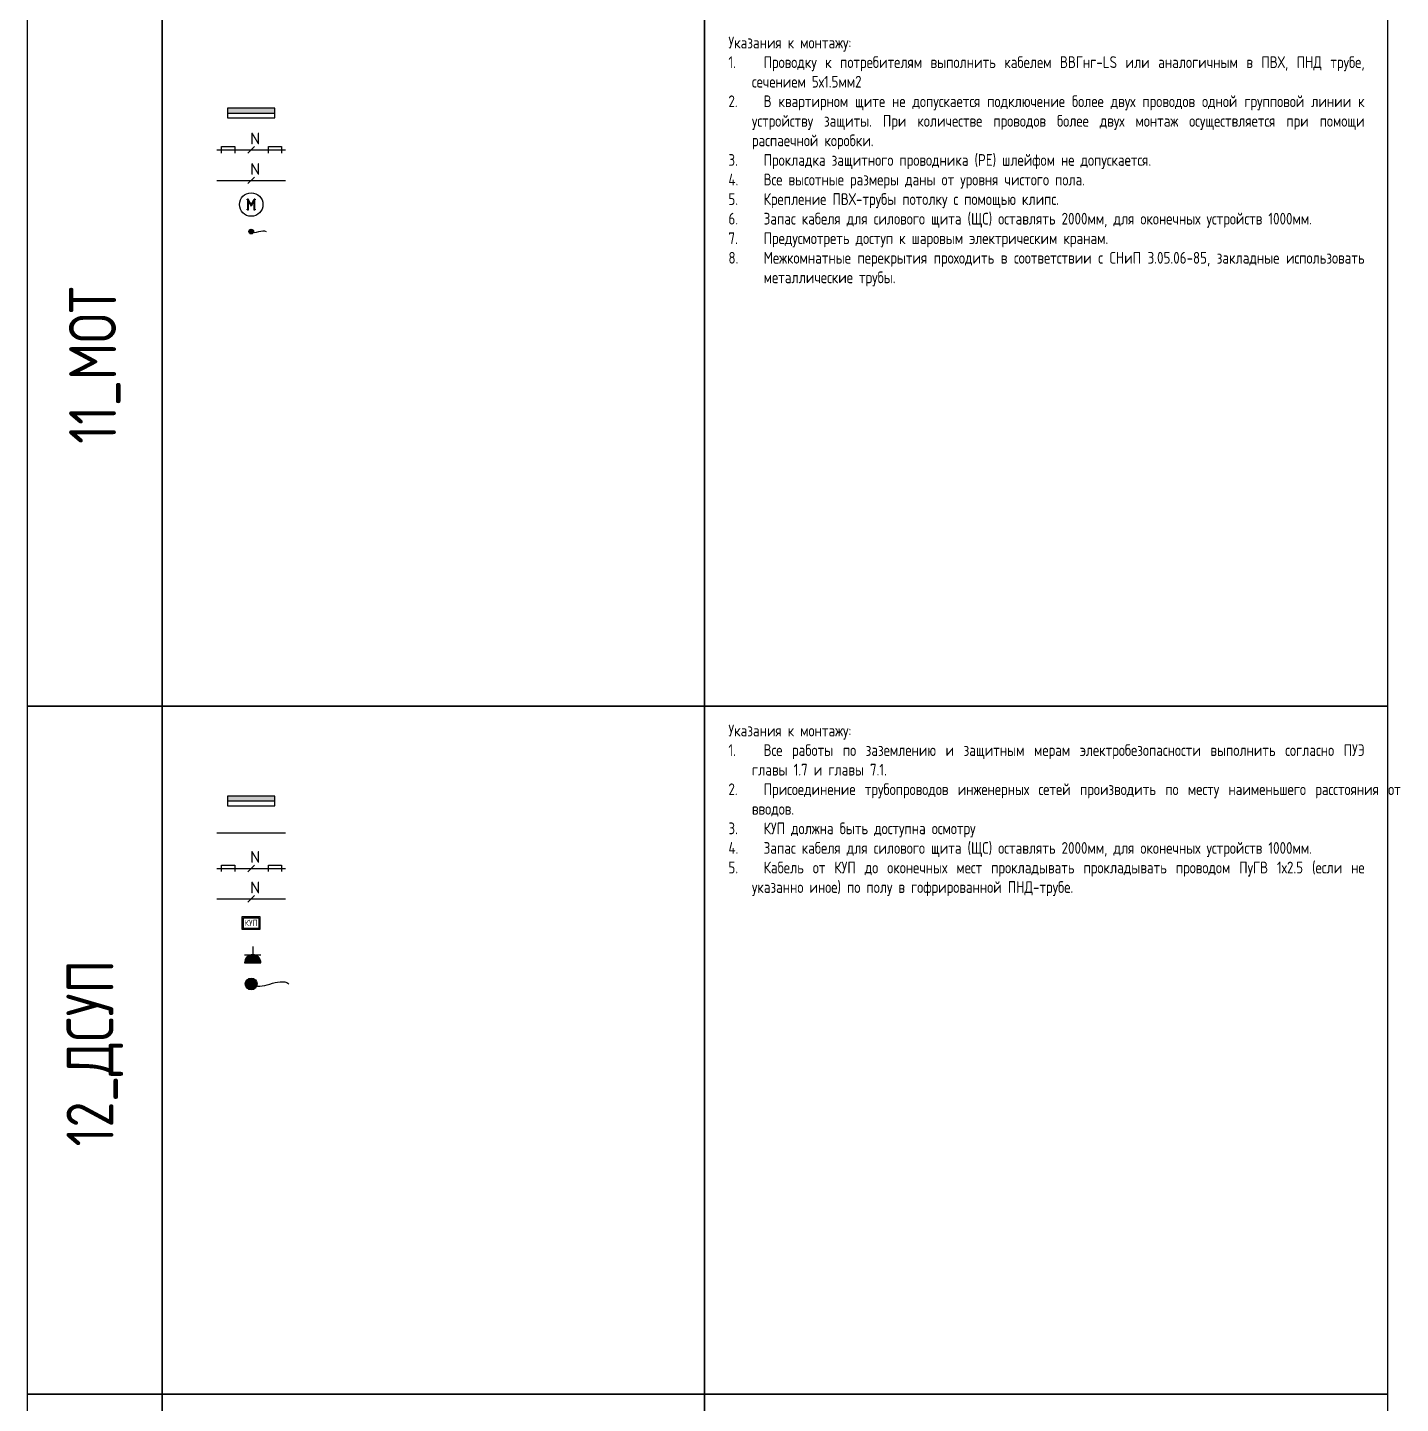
# Model space of a CAD drawing. Header units: millimetres. Extents: x -298345 to 861279, y -149517 to 72226.
# Drawn here: x -215071 to -185825, y -120404 to -91095 of the extents above; entities that cross this region are included whole.
import ezdxf
from ezdxf.enums import TextEntityAlignment as Align

# ---------------------------------------------------------------- set-up
doc = ezdxf.new("R2010")
doc.units = ezdxf.units.MM
doc.set_wipeout_variables(frame=1)
doc.layers.get('0').update_dxf_attribs({"plot": 0})
for name, color, linetype in [('0_UNC_0 Лоток', 1, 'Continuous'), ('0_UNC_0 Щит', 1, 'Continuous'), ('0_UNC_11 Мот. Оборудование', 1, 'Continuous'), ('0_UNC_12 ДСУП. Оборудование', 104, 'Continuous'), ('0_UNC_12 ДСУП. Трассы', 104, 'Continuous')]:
    doc.layers.add(name, color=color, linetype=linetype)
doc.styles.add('Unecom', font='GOST2304A_0.ttf', dxfattribs={"height": 2.5})
doc.styles.add('СГЕНЕРИР_СТИЛЬ_1', font='')
doc.styles.add('СПДС1.8', font='isocpeur.ttf', dxfattribs={"width": 0.8, "height": 1.8})
doc.styles.get('СГЕНЕРИР_СТИЛЬ_1').set_extended_font_data('Arial Кириллический')
doc.linetypes.add('зигзаг', pattern='A,0.00254,-5.08,[131,ltypeshp.shx,S=5.08,R=0,X=-5.08,Y=0],-10.16,[131,ltypeshp.shx,S=5.08,R=180,X=5.08,Y=0],-5.08', length=20.32254)

# ---------------------------------------------------------------- blocks, each defined once
blk = doc.blocks.new('*U28')
at = {"linetype": 'ByBlock'}
blk.add_wipeout([(1.88, 2.52), (1.88, -2.48), (-1.87, -2.48), (-1.87, 2.52)], dxfattribs=at)
at = {"linetype": 'ByBlock', "lineweight": -2}
for points in [[(1.88, 2.52), (1.88, -2.48), (-1.87, -2.48), (-1.87, 2.52)], [(1.52, 2.16), (1.52, -2.13), (-1.51, -2.13), (-1.51, 2.16)]]:
    blk.add_lwpolyline(points, close=True, dxfattribs=at)
at = {"linetype": 'ByBlock', "lineweight": -2, "style": 'СПДС1.8', "width": 0.8}
blk.add_text('КУП', height=1.8, rotation=270, dxfattribs=at).set_placement((0.01, 0.02), align=Align.MIDDLE_CENTER)
blk = doc.blocks.new('*U10')
h = blk.add_hatch()
h.set_pattern_fill('ANGLE', color=0)
h.set_pattern_definition([(0, (-2.5674, 3.856), (0, 6.985), [5.08, -1.905]), (90, (-2.5674, 3.856), (-6.985, 4e-16), [5.08, -1.905])])
h.paths.add_polyline_path([(1.25, -1.25, 1), (-1.25, -1.25, 1)])
at = {"linetype": 'ByBlock'}
h = blk.add_hatch(color=0, dxfattribs=at)
h.dxf.hatch_style = 1
h.paths.add_polyline_path([(0, 0, 1), (0, -2.5, 1)])
at = {"color": 0, "linetype": 'ByBlock'}
blk.add_circle((0, -1.25), 1.25, dxfattribs=at)
at = {"color": 0, "linetype": 'ByBlock', "start_tangent": (7.660218, -6.306333), "end_tangent": (10.001371, -7.711266)}
blk.add_spline([(0, -1.25), (8, -1.23)], degree=3, dxfattribs=at)
blk = doc.blocks.new('ЩС-65')
h = blk.add_hatch(color=1)
h.dxf.hatch_style = 1
h.paths.add_polyline_path([(1014, 0), (1014, 101), (0, 101), (0, 0)])
at = {"color": 1}
for points in [[(0, 101), (0, -101), (1014, -101), (1014, 101), (0, 101)], [(0, 0), (1014, 0)]]:
    blk.add_lwpolyline(points, dxfattribs=at)
blk = doc.blocks.new('*U57')
at = {"color": 18, "true_color": 0x000000, "style": 'Unecom'}
blk.add_attdef('SH.', (-1.52, 4.7), '', height=2.5, dxfattribs=at)
blk.add_wipeout([(0.27, 2.49), (0.76, 2.38), (1.27, 2.15), (1.75, 1.79), (2.16, 1.26), (2.41, 0.67), (2.5, 0), (2.42, -0.63), (2.25, -1.09), (1.99, -1.51), (1.68, -1.85), (1.18, -2.2), (0.69, -2.4), (0.26, -2.48), (0, -2.5), (-0.52, -2.44), (-0.91, -2.33), (-1.25, -2.16), (-1.56, -1.95), (-1.84, -1.69), (-2.12, -1.33), (-2.3, -0.98), (-2.44, -0.52), (-2.49, -0.19), (-2.5, 0), (-2.47, 0.37), (-2.39, 0.75), (-2.3, 0.99), (-2.16, 1.26), (-1.99, 1.51), (-1.81, 1.72), (-1.55, 1.97), (-1.32, 2.12), (-1.03, 2.28), (-0.67, 2.41), (-0.16, 2.5)])
h = blk.add_hatch(color=256)
h.dxf.hatch_style = 1
h.paths.add_polyline_path([(-0.79, -0.96), (-0.84, -0.96), (-0.84, -1.11), (-0.64, -1.11), (-0.54, -1.11), (-0.54, 0.66), (0, -0.31), (0.54, 0.66), (0.54, -1.11), (0.84, -1.11), (0.84, -0.96), (0.79, -0.96), (0.79, 1.01), (0.84, 1.01), (0.84, 1.16), (0.64, 1.16), (0, 0), (-0.64, 1.16), (-0.84, 1.16), (-0.84, 1.01), (-0.79, 1.01)])
for points in [[(-0.79, 1.01), (-0.84, 1.01), (-0.84, 1.16), (-0.64, 1.16)], [(-0.64, 1.16), (-0.79, 1.16)], [(-0.79, 1.01), (-0.79, -0.96)], [(-0.79, -1.11), (-0.54, -1.11), (-0.54, 0.66)], [(0, 0), (-0.64, 1.16)], [(-0.54, 0.66), (0, -0.31)], [(0, 0), (0.64, 1.16)], [(0.54, 0.66), (0, -0.31)], [(0.54, 0.66), (0.54, -1.11), (0.79, -1.11)], [(0.79, 1.16), (0.64, 1.16)], [(0.64, 1.16), (0.84, 1.16), (0.84, 1.01), (0.79, 1.01)], [(0.79, -0.96), (0.79, 1.01)], [(-0.64, -1.11), (-0.84, -1.11), (-0.84, -0.96), (-0.79, -0.96)], [(0.79, -0.96), (0.84, -0.96), (0.84, -1.11), (0.64, -1.11)]]:
    blk.add_lwpolyline(points)
blk.add_circle((0, 0), 2.5)
blk = doc.blocks.new('*U59')
at = {"ltscale": 0.4}
h = blk.add_hatch(color=0, dxfattribs=at)
h.dxf.hatch_style = 1
h.paths.add_polyline_path([(0, 1.74, 0.414214), (-1.74, 0), (0, 0)])
h = blk.add_hatch(color=0, dxfattribs=at)
h.dxf.hatch_style = 1
h.paths.add_polyline_path([(0, 1.74), (0, 0), (1.74, 0, 0.414214)])
at = {"color": 0, "ltscale": 0.4}
blk.add_lwpolyline([(0, 3.47), (0, 1.74)], dxfattribs=at)
at = {"color": 0, "linetype": 'ByBlock', "lineweight": -2}
for points in [[(-1.74, 1.74), (1.74, 1.74)], [(-1.74, 0), (1.74, 0)]]:
    blk.add_lwpolyline(points, dxfattribs=at)
blk.add_arc((0, 0), 1.74, 0, 180, dxfattribs=at)
at = {"color": 18, "true_color": 0x000000, "style": 'Unecom'}
for tag, p in [('ГРУППА', (-11.54, 7.18)), ('НАЗНАЧЕНИЕ', (-11.54, 4.23))]:
    blk.add_attdef(tag, p, '', height=2.5, dxfattribs=at)
at = {"layer": 'Defpoints', "style": 'Unecom'}
for tag, p in [('МОДЕЛЬ', (-12.97, 2.27)), ('АТРИБУТ', (-12.97, -0.68))]:
    blk.add_attdef(tag, p, '', height=2.5, dxfattribs=at)

msp = doc.modelspace()

# ---------------------------------------------------------------- linework, layer by layer
at = {"ltscale": 10}
for points in [[(-212203, -105554), (-215071, -105554), (-215071, -90900), (-212203, -90900)], [(-200647, -90900), (-186103, -90900), (-186103, -105554), (-200647, -105554)], [(-212203, -120208), (-215071, -120208), (-215071, -105554), (-212203, -105554)], [(-212203, -105554), (-200647, -105554), (-200647, -120208), (-212203, -120208)], [(-200647, -105554), (-186103, -105554), (-186103, -120208), (-200647, -120208)], [(-212203, -134862), (-215071, -134862), (-215071, -120208), (-212203, -120208)], [(-212203, -120208), (-200647, -120208), (-200647, -134862), (-212203, -134862)], [(-200647, -120208), (-186103, -120208), (-186103, -134862), (-200647, -134862)]]:
    msp.add_lwpolyline(points, close=True, dxfattribs=at)
at = {"layer": '0_UNC_0 Лоток', "color": 1}
for points in [[(-211037, -93701), (-209574, -93701)], [(-210937, -93771), (-210937, -93631), (-210657, -93631), (-210657, -93771)], [(-210376, -93771), (-210235, -93630)], [(-209937, -93771), (-209937, -93631), (-209657, -93631), (-209657, -93771)], [(-211037, -109005), (-209574, -109005)], [(-210937, -109075), (-210937, -108935), (-210657, -108935), (-210657, -109075)], [(-210376, -109076), (-210235, -108934)], [(-209937, -109075), (-209937, -108935), (-209657, -108935), (-209657, -109075)]]:
    msp.add_lwpolyline(points, dxfattribs=at)
at = {"layer": '0_UNC_11 Мот. Оборудование'}
for points in [[(-211037, -94351), (-209574, -94351)], [(-210376, -94421), (-210235, -94280)]]:
    msp.add_lwpolyline(points, dxfattribs=at)
at = {"layer": '0_UNC_12 ДСУП. Трассы', "linetype": 'зигзаг', "ltscale": 7}
msp.add_lwpolyline([(-211037, -108251), (-209574, -108251)], dxfattribs=at)
at = {"layer": '0_UNC_12 ДСУП. Трассы'}
for points in [[(-210376, -109726), (-210235, -109584)], [(-211037, -109655), (-209574, -109655)]]:
    msp.add_lwpolyline(points, dxfattribs=at)

# ---------------------------------------------------------------- block references
at = {"layer": '0_UNC_0 Щит', "color": 1}
for p in [(-210813, -92916), (-210813, -107570)]:
    msp.add_blockref('ЩС-65', p, dxfattribs=at)
at = {"layer": '0_UNC_11 Мот. Оборудование', "color": 1, "xscale": 100, "yscale": 100, "zscale": 100}
msp.add_blockref('*U57', (-210306, -94866), dxfattribs=at)
at = {"layer": '0_UNC_11 Мот. Оборудование', "color": 244, "linetype": 'ByBlock', "true_color": 0x991b1e, "xscale": 40, "yscale": 40, "zscale": 40}
msp.add_blockref('*U10', (-210306, -95391), dxfattribs=at)
at = {"layer": '0_UNC_12 ДСУП. Оборудование', "xscale": 100, "yscale": 100, "zscale": 100}
msp.add_blockref('*U59', (-210274, -111018), dxfattribs=at)
at = {"layer": '0_UNC_12 ДСУП. Оборудование', "linetype": 'ByBlock', "xscale": 100, "yscale": 100, "zscale": 100}
msp.add_blockref('*U10', (-210306, -111342), dxfattribs=at)

# ---------------------------------------------------------------- texts
at = {"char_height": 250, "width": 13510.6, "attachment_point": 1, "style": 'Unecom'}
for s, insert in [('\\pxi-3,l3,sm1,qj,t3;Указания к монтажу:{\\C0;\\P\\pi-2,l2;\\C7;1.^IПроводку к потребителям выполнить кабелем ВВГнг-LS или аналогичным в ПВХ, ПНД трубе, сечением 5х1.5мм2\\P2.^IВ квартирном щите не допускается подключение более двух проводов одной групповой линии к устройству защиты. При количестве проводов более двух монтаж осуществляется при помощи распаечной коробки.\\P\\C0;3.^IПрокладка защитного проводника (PE) шлейфом не допускается.\\P4.^IВсе высотные размеры даны от уровня чистого пола.\\P5.^IКрепление ПВХ-трубы потолку с помощью клипс.\\P6.^IЗапас кабеля для силового щита (ЩС) оставлять 2000мм, для оконечных устройств 1000мм.\\P7.^IПредусмотреть доступ к шаровым электрическим кранам.\\P}8.^IМежкомнатные перекрытия проходить в соответствии с СНиП 3.05.06-85, закладные использовать металлические трубы.', (-200140, -91291)), ('\\pxi-3,l3,sm1,qj,t3;Указания к монтажу:\\P\\pi-2,l2;{\\C0;1.^IВсе работы по заземлению и защитным мерам электробезопасности выполнить согласно ПУЭ главы 1.7 и главы 7.1.\\P2.^IПрисоединение трубопроводов инженерных сетей производить по месту наименьшего расстояния от вводов.\\P3.^IКУП должна быть доступна осмотру\\P4.^IЗапас кабеля для силового щита (ЩС) оставлять 2000мм, для оконечных устройств 1000мм.\\P5.^IКабель от КУП до оконечных мест прокладывать прокладывать проводом ПуГВ 1х2.5 (если не указанно иное) по полу в гофрированной ПНД-трубе.}', (-200140, -105945))]:
    msp.add_mtext(s, dxfattribs=dict(at, insert=insert))
at = {"char_height": 1000, "width": 14774.65, "attachment_point": 5, "rotation": 90, "style": 'Unecom'}
for s, insert in [('{\\fGOST 2.304 type A|b0|i0|c204|p34;11_МОТ}', (-213637, -98287)), ('{\\fGOST 2.304 type A|b0|i0|c204|p34;12_ДСУП}', (-213637, -112941))]:
    msp.add_mtext(s, dxfattribs=dict(at, insert=insert))
at = {"layer": '0_UNC_0 Лоток', "color": 1, "char_height": 250, "width": 1354, "attachment_point": 5, "style": 'СГЕНЕРИР_СТИЛЬ_1'}
for insert in [(-209651, -93459), (-209651, -108763)]:
    msp.add_mtext('\\pxql;{\\fISOCPEUR|b0|i0|c204|p34;N}', dxfattribs=dict(at, insert=insert))
at = {"layer": '0_UNC_11 Мот. Оборудование', "insert": (-209651, -94109), "char_height": 250, "width": 1354, "attachment_point": 5, "style": 'СГЕНЕРИР_СТИЛЬ_1'}
msp.add_mtext('\\pxql;{\\fISOCPEUR|b0|i0|c204|p34;N}', dxfattribs=at)
at = {"layer": '0_UNC_12 ДСУП. Трассы', "insert": (-209651, -109413), "char_height": 250, "width": 1354, "attachment_point": 5, "style": 'СГЕНЕРИР_СТИЛЬ_1'}
msp.add_mtext('\\pxql;{\\fISOCPEUR|b0|i0|c204|p34;N}', dxfattribs=at)

# ---------------------------------------------------------------- next in the draw order: linework, layer by layer
at = {"ltscale": 10}
msp.add_lwpolyline([(-212203, -90900), (-200647, -90900), (-200647, -105554), (-212203, -105554)], close=True, dxfattribs=at)

# ---------------------------------------------------------------- next in the draw order: block references
at = {"layer": '0_UNC_12 ДСУП. Оборудование', "linetype": 'ByBlock', "lineweight": -3, "xscale": 75, "yscale": 75, "zscale": 75, "rotation": 90}
msp.add_blockref('*U28', (-210306, -110170), dxfattribs=at)

doc.saveas('drawing.dxf')
